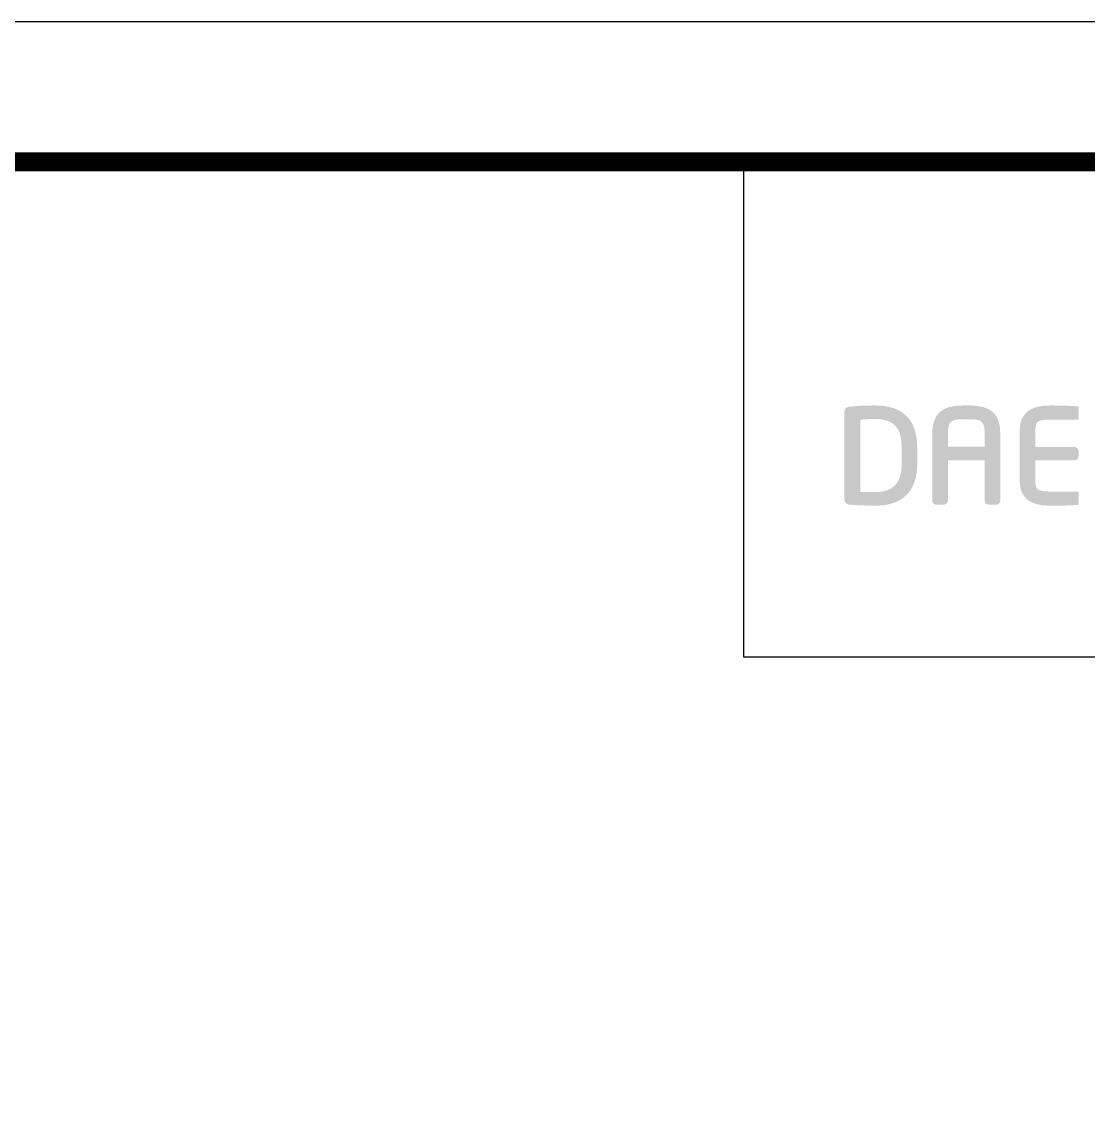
# Model space of a CAD drawing. Extents: x 0 to 3160, y 0 to 2315.
# Drawn here: x 2326.1 to 2735.6, y 1892.6 to 2315 of the extents above; entities that cross this region are included whole.
import ezdxf

# ---------------------------------------------------------------- set-up
doc = ezdxf.new("R2010")
doc.units = 0
doc.header["$LTSCALE"] = 10
doc.header["$MEASUREMENT"] = 0
doc.layers.get('0').update_dxf_attribs({"linetype": 'CONTINUOUS'})

msp = doc.modelspace()

# ---------------------------------------------------------------- hatches: boundary and pattern name
h = msp.add_hatch(color=5)
edge = h.paths.add_edge_path()
edge.add_spline(control_points=[(2669.97, 2151.88), (2669.97, 2162.27), (2664.42, 2167.78), (2653.93, 2167.78)], knot_values=[7, 7, 7, 7, 8, 8, 8, 8], degree=3, periodic=0)
edge.add_spline(control_points=[(2653.93, 2167.78), (2650.09, 2167.78), (2645.23, 2167.55), (2643.64, 2167.29)], knot_values=[0, 0, 0, 0, 1, 1, 1, 1], degree=3, periodic=0)
edge.add_spline(control_points=[(2643.64, 2167.29), (2642.65, 2167.11), (2642.01, 2166.38), (2642.01, 2165.39), (2642.01, 2165.39), (2642.01, 2131.73), (2642.01, 2131.73)], knot_values=[1, 1, 1, 1, 2, 2, 2, 3, 3, 3, 3], degree=3, periodic=0)
edge.add_spline(control_points=[(2642.01, 2131.73), (2642.01, 2130.68), (2642.65, 2129.98), (2643.71, 2129.75)], knot_values=[3, 3, 3, 3, 4, 4, 4, 4], degree=3, periodic=0)
edge.add_spline(control_points=[(2643.71, 2129.75), (2645.23, 2129.55), (2650.06, 2129.3), (2653.93, 2129.3)], knot_values=[4, 4, 4, 4, 5, 5, 5, 5], degree=3, periodic=0)
edge.add_spline(control_points=[(2653.93, 2129.3), (2664.42, 2129.3), (2669.97, 2134.81), (2669.97, 2145.23), (2669.97, 2145.23), (2669.97, 2151.88), (2669.97, 2151.88)], knot_values=[5, 5, 5, 5, 6, 6, 6, 7, 7, 7, 7], degree=3, periodic=0)
edge = h.paths.add_edge_path(flags=16)
edge.add_spline(control_points=[(2653.9, 2162.59), (2660.9, 2162.59), (2664.01, 2159.27), (2664.01, 2151.88), (2664.01, 2151.88), (2664.01, 2150.21), (2664.01, 2148.55)], knot_values=[4, 4, 4, 4, 5, 5, 5, 5.5, 5.5, 5.5, 5.5], degree=3, periodic=0)
edge.add_spline(control_points=[(2664.01, 2148.55), (2664.01, 2146.89), (2664.01, 2145.23), (2664.01, 2145.23)], knot_values=[5.5, 5.5, 5.5, 5.5, 6, 6, 6, 6], degree=3, periodic=0)
edge.add_spline(control_points=[(2664.01, 2145.23), (2664.01, 2138.01), (2660.7, 2134.49), (2653.93, 2134.49)], knot_values=[0, 0, 0, 0, 1, 1, 1, 1], degree=3, periodic=0)
edge.add_spline(control_points=[(2653.93, 2134.49), (2653.93, 2134.49), (2649.28, 2134.57), (2648.08, 2134.62), (2648.08, 2134.62), (2648.08, 2162.31), (2648.08, 2162.31)], knot_values=[1.00001, 1.00001, 1.00001, 1.00001, 2, 2, 2, 3, 3, 3, 3], degree=3, periodic=0)
edge.add_spline(control_points=[(2648.08, 2162.31), (2650.5, 2162.56), (2653.9, 2162.59), (2653.9, 2162.59)], knot_values=[3, 3, 3, 3, 4, 4, 4, 4], degree=3, periodic=0)
h = msp.add_hatch(color=5)
edge = h.paths.add_edge_path()
edge.add_spline(control_points=[(2701.91, 2156.94), (2701.91, 2164.44), (2698.3, 2167.78), (2690.27, 2167.78)], knot_values=[13, 13, 13, 13, 14, 14, 14, 14], degree=3, periodic=0)
edge.add_spline(control_points=[(2690.27, 2167.78), (2690.27, 2167.78), (2687.34, 2167.78), (2687.34, 2167.78)], knot_values=[0.00001, 0.00001, 0.00001, 0.00001, 1, 1, 1, 1], degree=3, periodic=0)
edge.add_spline(control_points=[(2687.34, 2167.78), (2679.3, 2167.78), (2675.76, 2164.44), (2675.76, 2156.94), (2675.76, 2156.94), (2675.76, 2131.29), (2675.76, 2131.29)], knot_values=[1, 1, 1, 1, 2, 2, 2, 3, 3, 3, 3], degree=3, periodic=0)
edge.add_spline(control_points=[(2675.76, 2131.29), (2675.76, 2130.39), (2676.45, 2129.65), (2677.36, 2129.65)], knot_values=[3, 3, 3, 3, 4, 4, 4, 4], degree=3, periodic=0)
edge.add_spline(control_points=[(2677.36, 2129.65), (2677.36, 2129.65), (2680.16, 2129.65), (2680.16, 2129.65)], knot_values=[4.00001, 4.00001, 4.00001, 4.00001, 5, 5, 5, 5], degree=3, periodic=0)
edge.add_spline(control_points=[(2680.16, 2129.65), (2681.1, 2129.65), (2681.76, 2130.53), (2681.76, 2131.29), (2681.76, 2131.29), (2681.76, 2134.98), (2681.76, 2138.75)], knot_values=[5, 5, 5, 5, 6, 6, 6, 6.5, 6.5, 6.5, 6.5], degree=3, periodic=0)
edge.add_spline(control_points=[(2681.76, 2138.75), (2681.76, 2142.51), (2681.76, 2146.35), (2681.76, 2146.66), (2681.76, 2146.66), (2695.91, 2146.66), (2695.91, 2146.66)], knot_values=[6.5, 6.5, 6.5, 6.5, 7, 7, 7, 8, 8, 8, 8], degree=3, periodic=0)
edge.add_spline(control_points=[(2695.91, 2146.66), (2695.91, 2146.05), (2695.91, 2131.29), (2695.91, 2131.29)], knot_values=[8, 8, 8, 8, 9, 9, 9, 9], degree=3, periodic=0)
edge.add_spline(control_points=[(2695.91, 2131.29), (2695.91, 2130.35), (2696.64, 2129.65), (2697.5, 2129.65)], knot_values=[9, 9, 9, 9, 10, 10, 10, 10], degree=3, periodic=0)
edge.add_spline(control_points=[(2697.5, 2129.65), (2697.5, 2129.65), (2700.32, 2129.65), (2700.32, 2129.65)], knot_values=[10.00001, 10.00001, 10.00001, 10.00001, 11, 11, 11, 11], degree=3, periodic=0)
edge.add_spline(control_points=[(2700.32, 2129.65), (2701.26, 2129.65), (2701.91, 2130.56), (2701.91, 2131.29), (2701.91, 2131.29), (2701.91, 2156.94), (2701.91, 2156.94)], knot_values=[11, 11, 11, 11, 12, 12, 12, 13, 13, 13, 13], degree=3, periodic=0)
edge = h.paths.add_edge_path(flags=16)
edge.add_spline(control_points=[(2681.76, 2156.94), (2681.76, 2161.7), (2683.11, 2162.48), (2687.34, 2162.48)], knot_values=[2, 2, 2, 2, 3, 3, 3, 3], degree=3, periodic=0)
edge.add_spline(control_points=[(2687.34, 2162.48), (2687.34, 2162.48), (2690.27, 2162.48), (2690.27, 2162.48)], knot_values=[3.00001, 3.00001, 3.00001, 3.00001, 4, 4, 4, 4], degree=3, periodic=0)
edge.add_spline(control_points=[(2690.27, 2162.48), (2694.51, 2162.48), (2695.91, 2161.7), (2695.91, 2156.94)], knot_values=[4, 4, 4, 4, 5, 5, 5, 5], degree=3, periodic=0)
edge.add_spline(control_points=[(2695.91, 2156.94), (2695.91, 2156.94), (2695.91, 2152.38), (2695.91, 2151.93)], knot_values=[5.00001, 5.00001, 5.00001, 5.00001, 6, 6, 6, 6], degree=3, periodic=0)
edge.add_spline(control_points=[(2695.91, 2151.93), (2695.91, 2151.93), (2681.76, 2151.93), (2681.76, 2151.93)], knot_values=[0, 0, 0, 0, 1, 1, 1, 1], degree=3, periodic=0)
edge.add_spline(control_points=[(2681.76, 2151.93), (2681.76, 2152.38), (2681.76, 2156.94), (2681.76, 2156.94)], knot_values=[1, 1, 1, 1, 2, 2, 2, 2], degree=3, periodic=0)
h = msp.add_hatch(color=5)
edge = h.paths.add_edge_path()
edge.add_spline(control_points=[(2715.37, 2151.88), (2715.37, 2152.36), (2715.37, 2157.97), (2715.37, 2157.97)], knot_values=[14, 14, 14, 14, 15, 15, 15, 15], degree=3, periodic=0)
edge.add_spline(control_points=[(2715.37, 2157.97), (2715.37, 2160.83), (2715.37, 2162.38), (2720.93, 2162.38), (2720.93, 2162.38), (2723.69, 2162.38), (2726.46, 2162.37)], knot_values=[15, 15, 15, 15, 16, 16, 16, 16.5, 16.5, 16.5, 16.5], degree=3, periodic=0)
edge.add_spline(control_points=[(2726.46, 2162.37), (2729.22, 2162.37), (2731.98, 2162.36), (2731.98, 2162.36), (2731.98, 2162.36), (2731.98, 2163.61), (2731.98, 2164.87)], knot_values=[16.5, 16.5, 16.5, 16.5, 17, 17, 17, 17.5, 17.5, 17.5, 17.5], degree=3, periodic=0)
edge.add_spline(control_points=[(2731.98, 2164.87), (2731.98, 2166.12), (2731.98, 2167.37), (2731.98, 2167.37)], knot_values=[17.5, 17.5, 17.5, 17.5, 18, 18, 18, 18], degree=3, periodic=0)
edge.add_spline(control_points=[(2731.98, 2167.37), (2731.98, 2167.37), (2730.86, 2167.48), (2730.86, 2167.48)], knot_values=[18.00001, 18.00001, 18.00001, 18.00001, 19, 19, 19, 19], degree=3, periodic=0)
edge.add_spline(control_points=[(2730.86, 2167.48), (2728.62, 2167.67), (2723.67, 2167.78), (2720.87, 2167.78)], knot_values=[19, 19, 19, 19, 20, 20, 20, 20], degree=3, periodic=0)
edge.add_spline(control_points=[(2720.87, 2167.78), (2713.08, 2167.78), (2709.32, 2164.59), (2709.32, 2157.97)], knot_values=[20, 20, 20, 20, 21, 21, 21, 21], degree=3, periodic=0)
edge.add_spline(control_points=[(2709.32, 2157.97), (2709.32, 2157.97), (2709.32, 2139.1), (2709.32, 2139.1)], knot_values=[0, 0, 0, 0, 1, 1, 1, 1], degree=3, periodic=0)
edge.add_spline(control_points=[(2709.32, 2139.1), (2709.32, 2132.5), (2713.08, 2129.3), (2720.87, 2129.3)], knot_values=[1, 1, 1, 1, 2, 2, 2, 2], degree=3, periodic=0)
edge.add_spline(control_points=[(2720.87, 2129.3), (2724.31, 2129.3), (2728.97, 2129.37), (2730.86, 2129.55)], knot_values=[2, 2, 2, 2, 3, 3, 3, 3], degree=3, periodic=0)
edge.add_spline(control_points=[(2730.86, 2129.55), (2730.86, 2129.55), (2731.72, 2129.63), (2731.72, 2129.63)], knot_values=[3.00001, 3.00001, 3.00001, 3.00001, 3.99999, 3.99999, 3.99999, 3.99999], degree=3, periodic=0)
edge.add_spline(control_points=[(2731.72, 2129.63), (2731.72, 2129.63), (2731.72, 2129.63), (2731.72, 2129.63), (2731.72, 2129.63), (2731.98, 2129.65), (2731.98, 2129.65)], knot_values=[3.99999, 3.99999, 3.99999, 3.99999, 4, 4, 4, 4.99999, 4.99999, 4.99999, 4.99999], degree=3, periodic=0)
edge.add_spline(control_points=[(2731.98, 2129.65), (2731.98, 2129.65), (2731.98, 2129.65), (2731.98, 2129.65), (2731.98, 2129.65), (2731.98, 2130.92), (2731.98, 2132.18)], knot_values=[4.99999, 4.99999, 4.99999, 4.99999, 5.25, 5.25, 5.25, 5.5, 5.5, 5.5, 5.5], degree=3, periodic=0)
edge.add_spline(control_points=[(2731.98, 2132.18), (2731.98, 2133.45), (2731.98, 2134.72), (2731.98, 2134.72), (2731.98, 2134.72), (2720.93, 2134.72), (2720.93, 2134.72)], knot_values=[5.5, 5.5, 5.5, 5.5, 6, 6, 6, 7, 7, 7, 7], degree=3, periodic=0)
edge.add_spline(control_points=[(2720.93, 2134.72), (2715.37, 2134.72), (2715.37, 2136.27), (2715.37, 2139.1), (2715.37, 2139.1), (2715.37, 2146.12), (2715.37, 2146.67)], knot_values=[7, 7, 7, 7, 8, 8, 8, 9, 9, 9, 9], degree=3, periodic=0)
edge.add_spline(control_points=[(2715.37, 2146.67), (2715.92, 2146.67), (2730.3, 2146.67), (2730.3, 2146.67)], knot_values=[9, 9, 9, 9, 10, 10, 10, 10], degree=3, periodic=0)
edge.add_spline(control_points=[(2730.3, 2146.67), (2731.19, 2146.67), (2731.98, 2147.38), (2731.98, 2148.29)], knot_values=[10, 10, 10, 10, 11, 11, 11, 11], degree=3, periodic=0)
edge.add_spline(control_points=[(2731.98, 2148.29), (2731.98, 2148.29), (2731.98, 2150.17), (2731.98, 2150.17)], knot_values=[11.00001, 11.00001, 11.00001, 11.00001, 12, 12, 12, 12], degree=3, periodic=0)
edge.add_spline(control_points=[(2731.98, 2150.17), (2731.98, 2151.11), (2731.19, 2151.88), (2730.3, 2151.88), (2730.3, 2151.88), (2715.92, 2151.88), (2715.37, 2151.88)], knot_values=[12, 12, 12, 12, 13, 13, 13, 14, 14, 14, 14], degree=3, periodic=0)

# ---------------------------------------------------------------- linework, layer by layer
at = {"color": 5, "ltscale": 0.5}
msp.add_line((2603.45, 2071.1), (2603.45, 2261.29), dxfattribs=at)
at = {"color": 5, "ltscale": 40}
msp.add_line((3108.41, 2071.1), (2603.45, 2071.1), dxfattribs=at)
at = {"ltscale": 0.5}
msp.add_lwpolyline([(0, 0), (3159.52, 0), (3159.52, 2315.04), (0, 2315.04)], close=True, dxfattribs=at)
at = {"color": 5, "linetype": 'ByBlock', "lineweight": 200, "const_width": 7.28}
msp.add_lwpolyline([(50.81, 99.13), (3108.41, 99.13), (3108.41, 2261.29), (50.81, 2261.29)], close=True, dxfattribs=at)

doc.saveas('drawing.dxf')
